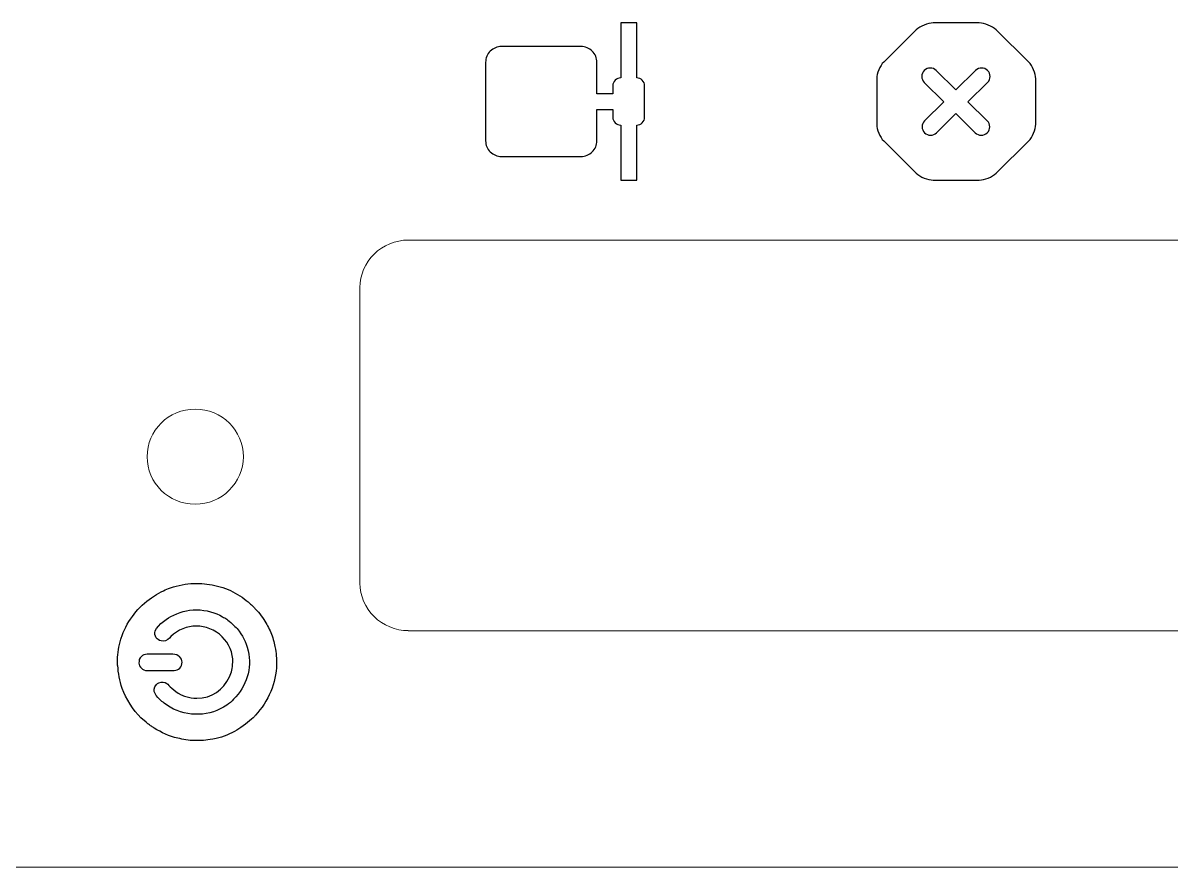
# Model space of a CAD drawing. Header units: millimetres. Extents: x -62 to 62, y -18 to 18.
# Drawn here: x 13.53 to 37.64, y -18.5 to -0.78 of the extents above; entities that cross this region are included whole.
import ezdxf
from ezdxf.lldxf.tags import DXFTag

# ---------------------------------------------------------------- set-up
doc = ezdxf.new("R2010")
doc.units = ezdxf.units.MM
doc.header["$MEASUREMENT"] = 0
doc.layers.add('Layer 1', color=7, linetype='Continuous')
tags = doc.linetypes.add('New Line16', pattern=[0.2, 0.1, -0.1]).pattern_tags.tags
tags[6:7] = [DXFTag(74, 4), DXFTag(75, 0), DXFTag(340, '0'), DXFTag(46, 1.0), DXFTag(50, 0.0), DXFTag(44, 0.0), DXFTag(45, 0.0)]
tags[4:5] = [DXFTag(74, 4), DXFTag(75, 0), DXFTag(340, '0'), DXFTag(46, 1.0), DXFTag(50, 0.0), DXFTag(44, 0.0), DXFTag(45, 0.0)]
tags = doc.linetypes.add('New Line17', pattern=[0.2, 0.1, -0.1]).pattern_tags.tags
tags[6:7] = [DXFTag(74, 4), DXFTag(75, 0), DXFTag(340, '0'), DXFTag(46, 1.0), DXFTag(50, 0.0), DXFTag(44, 0.0), DXFTag(45, 0.0)]
tags[4:5] = [DXFTag(74, 4), DXFTag(75, 0), DXFTag(340, '0'), DXFTag(46, 1.0), DXFTag(50, 0.0), DXFTag(44, 0.0), DXFTag(45, 0.0)]
tags = doc.linetypes.add('New Line18', pattern=[0.2, 0.1, -0.1]).pattern_tags.tags
tags[6:7] = [DXFTag(74, 4), DXFTag(75, 0), DXFTag(340, '0'), DXFTag(46, 1.0), DXFTag(50, 0.0), DXFTag(44, 0.0), DXFTag(45, 0.0)]
tags[4:5] = [DXFTag(74, 4), DXFTag(75, 0), DXFTag(340, '0'), DXFTag(46, 1.0), DXFTag(50, 0.0), DXFTag(44, 0.0), DXFTag(45, 0.0)]
tags = doc.linetypes.add('New Line19', pattern=[0.2, 0.1, -0.1]).pattern_tags.tags
tags[6:7] = [DXFTag(74, 4), DXFTag(75, 0), DXFTag(340, '0'), DXFTag(46, 1.0), DXFTag(50, 0.0), DXFTag(44, 0.0), DXFTag(45, 0.0)]
tags[4:5] = [DXFTag(74, 4), DXFTag(75, 0), DXFTag(340, '0'), DXFTag(46, 1.0), DXFTag(50, 0.0), DXFTag(44, 0.0), DXFTag(45, 0.0)]
tags = doc.linetypes.add('New Line20', pattern=[0.2, 0.1, -0.1]).pattern_tags.tags
tags[6:7] = [DXFTag(74, 4), DXFTag(75, 0), DXFTag(340, '0'), DXFTag(46, 1.0), DXFTag(50, 0.0), DXFTag(44, 0.0), DXFTag(45, 0.0)]
tags[4:5] = [DXFTag(74, 4), DXFTag(75, 0), DXFTag(340, '0'), DXFTag(46, 1.0), DXFTag(50, 0.0), DXFTag(44, 0.0), DXFTag(45, 0.0)]
tags = doc.linetypes.add('New Line30', pattern=[0.2, 0.1, -0.1]).pattern_tags.tags
tags[6:7] = [DXFTag(74, 4), DXFTag(75, 0), DXFTag(340, '0'), DXFTag(46, 1.0), DXFTag(50, 0.0), DXFTag(44, 0.0), DXFTag(45, 0.0)]
tags[4:5] = [DXFTag(74, 4), DXFTag(75, 0), DXFTag(340, '0'), DXFTag(46, 1.0), DXFTag(50, 0.0), DXFTag(44, 0.0), DXFTag(45, 0.0)]
tags = doc.linetypes.add('New Line46', pattern=[0.2, 0.1, -0.1]).pattern_tags.tags
tags[6:7] = [DXFTag(74, 4), DXFTag(75, 0), DXFTag(340, '0'), DXFTag(46, 1.0), DXFTag(50, 0.0), DXFTag(44, 0.0), DXFTag(45, 0.0)]
tags[4:5] = [DXFTag(74, 4), DXFTag(75, 0), DXFTag(340, '0'), DXFTag(46, 1.0), DXFTag(50, 0.0), DXFTag(44, 0.0), DXFTag(45, 0.0)]

msp = doc.modelspace()

# ---------------------------------------------------------------- linework, layer by layer
at = {"layer": 'Layer 1'}
for points, knots in [([(23.2425, -1.6042), (23.2425, -1.5168), (23.2779, -1.4329), (23.3404, -1.371), (23.3404, -1.371), (23.4029, -1.3092), (23.4879, -1.2744), (23.5764, -1.2744), (23.5764, -1.2744), (23.5764, -1.2744), (25.2459, -1.2744), (25.2459, -1.2744), (25.2459, -1.2744), (25.3344, -1.2744), (25.4195, -1.3092), (25.482, -1.371), (25.482, -1.371), (25.5444, -1.4329), (25.5798, -1.5168), (25.5798, -1.6042), (25.5798, -1.6042), (25.5798, -1.6042), (25.5798, -2.264), (25.5798, -2.264), (25.5798, -2.264), (25.5798, -2.264), (25.9137, -2.264), (25.9137, -2.264), (25.9137, -2.264), (25.9137, -2.264), (25.9137, -2.099), (25.9137, -2.099), (25.9137, -2.099), (25.9137, -2.0553), (25.9313, -2.0133), (25.9626, -1.9824), (25.9626, -1.9824), (25.994, -1.9514), (26.0366, -1.9341), (26.0808, -1.9341), (26.0808, -1.9341), (26.0808, -1.9341), (26.0808, -0.7797), (26.0808, -0.7797), (26.0808, -0.7797), (26.0808, -0.7797), (26.4147, -0.7797), (26.4147, -0.7797), (26.4147, -0.7797), (26.4147, -0.7797), (26.4147, -1.9341), (26.4147, -1.9341), (26.4147, -1.9341), (26.4587, -1.9341), (26.5011, -1.9514), (26.5326, -1.9824), (26.5326, -1.9824), (26.564, -2.0133), (26.5816, -2.0553), (26.5816, -2.099), (26.5816, -2.099), (26.5816, -2.099), (26.5816, -2.7588), (26.5816, -2.7588), (26.5816, -2.7588), (26.5816, -2.8025), (26.564, -2.8444), (26.5326, -2.8753), (26.5326, -2.8753), (26.5011, -2.9062), (26.4587, -2.9237), (26.4147, -2.9237), (26.4147, -2.9237), (26.4147, -2.9237), (26.4147, -4.0781), (26.4147, -4.0781), (26.4147, -4.0781), (26.4147, -4.0781), (26.0808, -4.0781), (26.0808, -4.0781), (26.0808, -4.0781), (26.0808, -4.0781), (26.0808, -2.9237), (26.0808, -2.9237), (26.0808, -2.9237), (26.0366, -2.9237), (25.994, -2.9062), (25.9626, -2.8753), (25.9626, -2.8753), (25.9313, -2.8444), (25.9137, -2.8025), (25.9137, -2.7588), (25.9137, -2.7588), (25.9137, -2.7588), (25.9137, -2.5938), (25.9137, -2.5938), (25.9137, -2.5938), (25.9137, -2.5938), (25.5798, -2.5938), (25.5798, -2.5938), (25.5798, -2.5938), (25.5798, -2.5938), (25.5798, -3.2534), (25.5798, -3.2534), (25.5798, -3.2534), (25.5798, -3.341), (25.5444, -3.4249), (25.482, -3.4868), (25.482, -3.4868), (25.4195, -3.5486), (25.3344, -3.5833), (25.2459, -3.5833), (25.2459, -3.5833), (25.2459, -3.5833), (23.5764, -3.5833), (23.5764, -3.5833), (23.5764, -3.5833), (23.4879, -3.5833), (23.4029, -3.5486), (23.3404, -3.4868), (23.3404, -3.4868), (23.2779, -3.4249), (23.2425, -3.341), (23.2425, -3.2534), (23.2425, -3.2534), (23.2425, -3.2534), (23.2425, -1.6042), (23.2425, -1.6042)], [0, 0, 0, 0, 0.030303, 0.030303, 0.030303, 0.030303, 0.0606061, 0.0606061, 0.0606061, 0.0606061, 0.0909091, 0.0909091, 0.0909091, 0.0909091, 0.1212121, 0.1212121, 0.1212121, 0.1212121, 0.1515152, 0.1515152, 0.1515152, 0.1515152, 0.1818182, 0.1818182, 0.1818182, 0.1818182, 0.2121212, 0.2121212, 0.2121212, 0.2121212, 0.2424242, 0.2424242, 0.2424242, 0.2424242, 0.2727273, 0.2727273, 0.2727273, 0.2727273, 0.3030303, 0.3030303, 0.3030303, 0.3030303, 0.3333333, 0.3333333, 0.3333333, 0.3333333, 0.3636364, 0.3636364, 0.3636364, 0.3636364, 0.3939394, 0.3939394, 0.3939394, 0.3939394, 0.4242424, 0.4242424, 0.4242424, 0.4242424, 0.4545455, 0.4545455, 0.4545455, 0.4545455, 0.4848485, 0.4848485, 0.4848485, 0.4848485, 0.5151515, 0.5151515, 0.5151515, 0.5151515, 0.5454545, 0.5454545, 0.5454545, 0.5454545, 0.5757576, 0.5757576, 0.5757576, 0.5757576, 0.6060606, 0.6060606, 0.6060606, 0.6060606, 0.6363636, 0.6363636, 0.6363636, 0.6363636, 0.6666667, 0.6666667, 0.6666667, 0.6666667, 0.6969697, 0.6969697, 0.6969697, 0.6969697, 0.7272727, 0.7272727, 0.7272727, 0.7272727, 0.7575758, 0.7575758, 0.7575758, 0.7575758, 0.7878788, 0.7878788, 0.7878788, 0.7878788, 0.8181818, 0.8181818, 0.8181818, 0.8181818, 0.8484848, 0.8484848, 0.8484848, 0.8484848, 0.8787879, 0.8787879, 0.8787879, 0.8787879, 0.9090909, 0.9090909, 0.9090909, 0.9090909, 0.9393939, 0.9393939, 0.9393939, 0.9393939, 1, 1, 1, 1]), ([(31.4561, -2.9072), (31.4561, -2.9072), (31.4561, -1.9506), (31.4561, -1.9506), (31.4561, -1.9506), (31.4561, -1.8384), (31.5229, -1.6801), (31.6029, -1.6009), (31.6029, -1.6009), (31.6029, -1.6009), (32.2875, -0.9248), (32.2875, -0.9248), (32.2875, -0.9248), (32.3678, -0.8456), (32.5277, -0.7797), (32.6414, -0.7797), (32.6414, -0.7797), (32.6414, -0.7797), (33.6098, -0.7797), (33.6098, -0.7797), (33.6098, -0.7797), (33.7234, -0.7797), (33.8834, -0.8456), (33.9637, -0.9248), (33.9637, -0.9248), (33.9637, -0.9248), (34.6483, -1.6009), (34.6483, -1.6009), (34.6483, -1.6009), (34.7283, -1.6801), (34.7951, -1.8384), (34.7951, -1.9506), (34.7951, -1.9506), (34.7951, -1.9506), (34.7951, -2.9072), (34.7951, -2.9072), (34.7951, -2.9072), (34.7951, -3.0193), (34.7283, -3.1776), (34.6483, -3.2568), (34.6483, -3.2568), (34.6483, -3.2568), (33.9637, -3.933), (33.9637, -3.933), (33.9637, -3.933), (33.8834, -4.0121), (33.7234, -4.0781), (33.6098, -4.0781), (33.6098, -4.0781), (33.6098, -4.0781), (32.6414, -4.0781), (32.6414, -4.0781), (32.6414, -4.0781), (32.5277, -4.0781), (32.3678, -4.0121), (32.2875, -3.933), (32.2875, -3.933), (32.2875, -3.933), (31.6029, -3.2568), (31.6029, -3.2568), (31.6029, -3.2568), (31.5229, -3.1776), (31.4561, -3.0193), (31.4561, -2.9072)], [0, 0, 0, 0, 0.0588235, 0.0588235, 0.0588235, 0.0588235, 0.1176471, 0.1176471, 0.1176471, 0.1176471, 0.1764706, 0.1764706, 0.1764706, 0.1764706, 0.2352941, 0.2352941, 0.2352941, 0.2352941, 0.2941176, 0.2941176, 0.2941176, 0.2941176, 0.3529412, 0.3529412, 0.3529412, 0.3529412, 0.4117647, 0.4117647, 0.4117647, 0.4117647, 0.4705882, 0.4705882, 0.4705882, 0.4705882, 0.5294118, 0.5294118, 0.5294118, 0.5294118, 0.5882353, 0.5882353, 0.5882353, 0.5882353, 0.6470588, 0.6470588, 0.6470588, 0.6470588, 0.7058824, 0.7058824, 0.7058824, 0.7058824, 0.7647059, 0.7647059, 0.7647059, 0.7647059, 0.8235294, 0.8235294, 0.8235294, 0.8235294, 0.8823529, 0.8823529, 0.8823529, 0.8823529, 1, 1, 1, 1]), ([(32.4546, -1.7768), (32.5246, -1.7078), (32.6375, -1.7078), (32.7074, -1.7768), (32.7074, -1.7768), (32.7074, -1.7768), (33.1202, -2.1848), (33.1202, -2.1848), (33.1202, -2.1848), (33.1202, -2.1848), (33.533, -1.7768), (33.533, -1.7768), (33.533, -1.7768), (33.603, -1.7078), (33.7159, -1.7078), (33.7859, -1.7768), (33.7859, -1.7768), (33.8556, -1.8456), (33.8556, -1.9573), (33.7859, -2.0262), (33.7859, -2.0262), (33.7859, -2.0262), (33.3728, -2.4342), (33.3728, -2.4342), (33.3728, -2.4342), (33.3728, -2.4342), (33.7788, -2.835), (33.7788, -2.835), (33.7788, -2.835), (33.8484, -2.904), (33.8484, -3.0157), (33.7788, -3.0845), (33.7788, -3.0845), (33.7087, -3.1534), (33.5959, -3.1534), (33.526, -3.0845), (33.526, -3.0845), (33.526, -3.0845), (33.1202, -2.6836), (33.1202, -2.6836), (33.1202, -2.6836), (33.1202, -2.6836), (32.7145, -3.0845), (32.7145, -3.0845), (32.7145, -3.0845), (32.6446, -3.1534), (32.5318, -3.1534), (32.4617, -3.0845), (32.4617, -3.0845), (32.3921, -3.0157), (32.3921, -2.904), (32.4617, -2.835), (32.4617, -2.835), (32.4617, -2.835), (32.8677, -2.4342), (32.8677, -2.4342), (32.8677, -2.4342), (32.8677, -2.4342), (32.4546, -2.0262), (32.4546, -2.0262), (32.4546, -2.0262), (32.3849, -1.9573), (32.3849, -1.8456), (32.4546, -1.7768)], [0, 0, 0, 0, 0.0588235, 0.0588235, 0.0588235, 0.0588235, 0.1176471, 0.1176471, 0.1176471, 0.1176471, 0.1764706, 0.1764706, 0.1764706, 0.1764706, 0.2352941, 0.2352941, 0.2352941, 0.2352941, 0.2941176, 0.2941176, 0.2941176, 0.2941176, 0.3529412, 0.3529412, 0.3529412, 0.3529412, 0.4117647, 0.4117647, 0.4117647, 0.4117647, 0.4705882, 0.4705882, 0.4705882, 0.4705882, 0.5294118, 0.5294118, 0.5294118, 0.5294118, 0.5882353, 0.5882353, 0.5882353, 0.5882353, 0.6470588, 0.6470588, 0.6470588, 0.6470588, 0.7058824, 0.7058824, 0.7058824, 0.7058824, 0.7647059, 0.7647059, 0.7647059, 0.7647059, 0.8235294, 0.8235294, 0.8235294, 0.8235294, 0.8823529, 0.8823529, 0.8823529, 0.8823529, 1, 1, 1, 1]), ([(15.5183, -14.2715), (15.5254, -14.4269), (15.5539, -14.5855), (15.6111, -14.7514), (15.6111, -14.7514), (15.686, -14.9666), (15.8396, -15.2065), (16.0039, -15.3651), (16.0039, -15.3651), (16.0039, -15.3651), (16.111, -15.4605), (16.111, -15.4605), (16.111, -15.4605), (16.1289, -15.4746), (16.1432, -15.4887), (16.1646, -15.5027), (16.1646, -15.5027), (16.1896, -15.5205), (16.1968, -15.531), (16.2254, -15.5451), (16.2254, -15.5451), (16.2503, -15.5593), (16.2575, -15.5698), (16.2825, -15.5839), (16.2825, -15.5839), (16.4324, -15.6757), (16.6003, -15.7603), (16.7752, -15.7955), (16.7752, -15.7955), (16.8896, -15.8203), (17.0002, -15.845), (17.1359, -15.845), (17.1359, -15.845), (17.3466, -15.845), (17.3823, -15.8414), (17.5824, -15.7991), (17.5824, -15.7991), (17.7252, -15.7709), (17.8894, -15.6969), (18.0144, -15.6262), (18.0144, -15.6262), (18.1251, -15.5627), (18.2752, -15.4498), (18.3609, -15.3651), (18.3609, -15.3651), (18.3822, -15.3441), (18.3894, -15.3334), (18.4073, -15.3123), (18.4073, -15.3123), (18.6751, -15.0265), (18.85, -14.6314), (18.85, -14.2434), (18.85, -14.2434), (18.85, -14.0353), (18.8465, -13.9999), (18.8036, -13.8023), (18.8036, -13.8023), (18.7929, -13.7565), (18.7751, -13.6966), (18.7573, -13.6471), (18.7573, -13.6471), (18.725, -13.5554), (18.6751, -13.4567), (18.6287, -13.3755), (18.6287, -13.3755), (18.5716, -13.2803), (18.4894, -13.1638), (18.4108, -13.0862), (18.4108, -13.0862), (18.393, -13.0651), (18.3822, -13.051), (18.3609, -13.0298), (18.3609, -13.0298), (18.3394, -13.0086), (18.3288, -13.0015), (18.3073, -12.9839), (18.3073, -12.9839), (18.2858, -12.9627), (18.2752, -12.9556), (18.2537, -12.9346), (18.2537, -12.9346), (18.2001, -12.8922), (18.143, -12.8463), (18.0823, -12.8075), (18.0823, -12.8075), (17.9465, -12.7264), (17.8252, -12.6594), (17.6681, -12.617), (17.6681, -12.617), (17.5145, -12.5747), (17.3717, -12.55), (17.2287, -12.5464), (17.2287, -12.5464), (17.2287, -12.5464), (17.1074, -12.5464), (17.1074, -12.5464), (17.1074, -12.5464), (16.9503, -12.5535), (16.7895, -12.5818), (16.6216, -12.6382), (16.6216, -12.6382), (16.5682, -12.6558), (16.5288, -12.677), (16.4788, -12.6982), (16.4788, -12.6982), (16.4181, -12.7228), (16.3432, -12.7687), (16.286, -12.804), (16.286, -12.804), (16.286, -12.804), (16.2254, -12.8463), (16.2254, -12.8463), (16.2254, -12.8463), (16.0967, -12.931), (15.9539, -13.0686), (15.8611, -13.1886), (15.8611, -13.1886), (15.7574, -13.3262), (15.6647, -13.4743), (15.6075, -13.6401), (15.6075, -13.6401), (15.5968, -13.6683), (15.5897, -13.6859), (15.5825, -13.7142), (15.5825, -13.7142), (15.5397, -13.8659), (15.5146, -14.007), (15.5111, -14.1481), (15.5111, -14.1481), (15.5111, -14.1481), (15.5111, -14.2715), (15.5111, -14.2715), (15.5111, -14.2715), (15.5111, -14.2715), (15.5183, -14.2715), (15.5183, -14.2715)], [0, 0, 0, 0, 0.0285714, 0.0285714, 0.0285714, 0.0285714, 0.0571429, 0.0571429, 0.0571429, 0.0571429, 0.0857143, 0.0857143, 0.0857143, 0.0857143, 0.1142857, 0.1142857, 0.1142857, 0.1142857, 0.1428571, 0.1428571, 0.1428571, 0.1428571, 0.1714286, 0.1714286, 0.1714286, 0.1714286, 0.2, 0.2, 0.2, 0.2, 0.2285714, 0.2285714, 0.2285714, 0.2285714, 0.2571429, 0.2571429, 0.2571429, 0.2571429, 0.2857143, 0.2857143, 0.2857143, 0.2857143, 0.3142857, 0.3142857, 0.3142857, 0.3142857, 0.3428571, 0.3428571, 0.3428571, 0.3428571, 0.3714286, 0.3714286, 0.3714286, 0.3714286, 0.4, 0.4, 0.4, 0.4, 0.4285714, 0.4285714, 0.4285714, 0.4285714, 0.4571429, 0.4571429, 0.4571429, 0.4571429, 0.4857143, 0.4857143, 0.4857143, 0.4857143, 0.5142857, 0.5142857, 0.5142857, 0.5142857, 0.5428571, 0.5428571, 0.5428571, 0.5428571, 0.5714286, 0.5714286, 0.5714286, 0.5714286, 0.6, 0.6, 0.6, 0.6, 0.6285714, 0.6285714, 0.6285714, 0.6285714, 0.6571429, 0.6571429, 0.6571429, 0.6571429, 0.6857143, 0.6857143, 0.6857143, 0.6857143, 0.7142857, 0.7142857, 0.7142857, 0.7142857, 0.7428571, 0.7428571, 0.7428571, 0.7428571, 0.7714286, 0.7714286, 0.7714286, 0.7714286, 0.8, 0.8, 0.8, 0.8, 0.8285714, 0.8285714, 0.8285714, 0.8285714, 0.8571429, 0.8571429, 0.8571429, 0.8571429, 0.8857143, 0.8857143, 0.8857143, 0.8857143, 0.9142857, 0.9142857, 0.9142857, 0.9142857, 0.9428571, 0.9428571, 0.9428571, 0.9428571, 1, 1, 1, 1]), ([(17.1788, -14.9559), (17.0931, -14.9559), (17.0181, -14.9418), (16.9467, -14.9207), (16.9467, -14.9207), (16.9074, -14.9101), (16.8824, -14.8995), (16.8466, -14.8819), (16.8466, -14.8819), (16.6824, -14.8078), (16.5895, -14.6738), (16.5502, -14.649), (16.5502, -14.649), (16.4967, -14.6138), (16.4432, -14.6067), (16.3788, -14.6314), (16.3788, -14.6314), (16.3504, -14.6421), (16.3467, -14.6526), (16.3289, -14.6702), (16.3289, -14.6702), (16.1968, -14.8007), (16.3504, -14.9313), (16.4217, -15.0018), (16.4217, -15.0018), (16.4502, -15.0301), (16.4825, -15.0547), (16.5181, -15.0794), (16.5181, -15.0794), (16.5181, -15.0794), (16.6181, -15.1465), (16.6181, -15.1465), (16.6181, -15.1465), (16.9896, -15.3582), (17.4609, -15.3405), (17.8037, -15.1006), (17.8037, -15.1006), (17.8608, -15.0618), (17.9037, -15.0265), (17.9502, -14.9771), (17.9502, -14.9771), (18.2216, -14.709), (18.3394, -14.3351), (18.2537, -13.9577), (18.2537, -13.9577), (18.2073, -13.7601), (18.1394, -13.6471), (18.0216, -13.4955), (18.0216, -13.4955), (17.9788, -13.439), (17.8645, -13.3438), (17.8037, -13.2979), (17.8037, -13.2979), (17.7787, -13.2803), (17.7466, -13.2626), (17.718, -13.245), (17.718, -13.245), (17.5752, -13.1603), (17.3717, -13.1003), (17.1716, -13.1003), (17.1716, -13.1003), (16.9681, -13.1003), (16.8074, -13.1498), (16.6288, -13.2415), (16.6288, -13.2415), (16.5218, -13.2943), (16.2931, -13.4707), (16.2931, -13.5837), (16.2931, -13.5837), (16.2931, -13.6261), (16.3217, -13.6859), (16.3432, -13.7071), (16.3432, -13.7071), (16.3682, -13.7318), (16.4181, -13.7565), (16.4682, -13.7565), (16.4682, -13.7565), (16.5502, -13.7565), (16.5895, -13.7037), (16.6324, -13.6613), (16.6324, -13.6613), (16.9252, -13.372), (17.4002, -13.3614), (17.7109, -13.6683), (17.7109, -13.6683), (17.8466, -13.8023), (17.943, -14.0105), (17.9323, -14.201), (17.9323, -14.201), (17.9252, -14.3281), (17.9072, -14.4127), (17.8608, -14.5079), (17.8608, -14.5079), (17.7395, -14.7795), (17.4859, -14.9559), (17.1788, -14.9559)], [0, 0, 0, 0, 0.04, 0.04, 0.04, 0.04, 0.08, 0.08, 0.08, 0.08, 0.12, 0.12, 0.12, 0.12, 0.16, 0.16, 0.16, 0.16, 0.2, 0.2, 0.2, 0.2, 0.24, 0.24, 0.24, 0.24, 0.28, 0.28, 0.28, 0.28, 0.32, 0.32, 0.32, 0.32, 0.36, 0.36, 0.36, 0.36, 0.4, 0.4, 0.4, 0.4, 0.44, 0.44, 0.44, 0.44, 0.48, 0.48, 0.48, 0.48, 0.52, 0.52, 0.52, 0.52, 0.56, 0.56, 0.56, 0.56, 0.6, 0.6, 0.6, 0.6, 0.64, 0.64, 0.64, 0.64, 0.68, 0.68, 0.68, 0.68, 0.72, 0.72, 0.72, 0.72, 0.76, 0.76, 0.76, 0.76, 0.8, 0.8, 0.8, 0.8, 0.84, 0.84, 0.84, 0.84, 0.88, 0.88, 0.88, 0.88, 0.92, 0.92, 0.92, 0.92, 1, 1, 1, 1]), ([(16.8681, -14.201), (16.8681, -14.2963), (16.7895, -14.3739), (16.7038, -14.3739), (16.7038, -14.3739), (16.7038, -14.3739), (16.1289, -14.3739), (16.1289, -14.3739), (16.1289, -14.3739), (16.0432, -14.3739), (15.9611, -14.2998), (15.9611, -14.2187), (15.9611, -14.2187), (15.9611, -14.1587), (15.9646, -14.1234), (16.0145, -14.0775), (16.0145, -14.0775), (16.0432, -14.0529), (16.0824, -14.0317), (16.136, -14.0317), (16.136, -14.0317), (16.136, -14.0317), (16.6752, -14.0317), (16.6752, -14.0317), (16.6752, -14.0317), (16.7895, -14.0353), (16.8681, -14.1093), (16.8681, -14.201)], [0, 0, 0, 0, 0.125, 0.125, 0.125, 0.125, 0.25, 0.25, 0.25, 0.25, 0.375, 0.375, 0.375, 0.375, 0.5, 0.5, 0.5, 0.5, 0.625, 0.625, 0.625, 0.625, 0.75, 0.75, 0.75, 0.75, 1, 1, 1, 1])]:
    msp.add_open_spline(points, degree=3, knots=knots, dxfattribs=at)
at = {"layer": 'Layer 1', "color": 1, "linetype": 'New Line19', "lineweight": 5}
msp.add_open_spline([(21.6141, -5.3376), (21.3463, -5.3376), (21.0892, -5.4433), (20.9, -5.6304), (20.9, -5.6304), (20.7106, -5.8173), (20.6034, -6.0713), (20.6034, -6.3359)], degree=3, knots=[0, 0, 0, 0, 0.3333333, 0.3333333, 0.3333333, 0.3333333, 1, 1, 1, 1], dxfattribs=at)
at = {"layer": 'Layer 1', "color": 1, "linetype": 'New Line20', "lineweight": 5}
msp.add_open_spline([(52.8864, -5.3376), (52.8864, -5.3376), (21.6141, -5.3376), (21.6141, -5.3376)], degree=3, dxfattribs=at)
at = {"layer": 'Layer 1', "color": 1, "linetype": 'New Line18', "lineweight": 5}
msp.add_open_spline([(20.6034, -6.3359), (20.6034, -6.3359), (20.6034, -12.5378), (20.6034, -12.5378)], degree=3, dxfattribs=at)
at = {"layer": 'Layer 1', "color": 1, "linetype": 'New Line30', "lineweight": 5}
msp.add_open_spline([(17.143, -8.8865), (16.5824, -8.8865), (16.1325, -9.3346), (16.1325, -9.885), (16.1325, -9.885), (16.1325, -10.4387), (16.586, -10.8832), (17.143, -10.8832), (17.143, -10.8832), (17.7002, -10.8832), (18.1537, -10.4352), (18.1537, -9.885), (18.1537, -9.885), (18.1572, -9.3346), (17.7037, -8.8865), (17.143, -8.8865)], degree=3, knots=[0, 0, 0, 0, 0.2, 0.2, 0.2, 0.2, 0.4, 0.4, 0.4, 0.4, 0.6, 0.6, 0.6, 0.6, 1, 1, 1, 1], dxfattribs=at)
at = {"layer": 'Layer 1', "color": 1, "linetype": 'New Line17', "lineweight": 5}
msp.add_open_spline([(20.6034, -12.5378), (20.6034, -12.8024), (20.7106, -13.0564), (20.9, -13.2434), (20.9, -13.2434), (21.0892, -13.4303), (21.3463, -13.5362), (21.6141, -13.5362)], degree=3, knots=[0, 0, 0, 0, 0.3333333, 0.3333333, 0.3333333, 0.3333333, 1, 1, 1, 1], dxfattribs=at)
at = {"layer": 'Layer 1', "color": 1, "linetype": 'New Line16', "lineweight": 5}
msp.add_open_spline([(21.6141, -13.5396), (21.6141, -13.5396), (52.8864, -13.5396), (52.8864, -13.5396)], degree=3, dxfattribs=at)
at = {"layer": 'Layer 1', "color": 1, "linetype": 'New Line46', "lineweight": 5}
msp.add_open_spline([(-60.2321, -18.4998), (-60.2321, -18.4998), (60.2285, -18.4998), (60.2285, -18.4998)], degree=3, dxfattribs=at)

doc.saveas('drawing.dxf')
